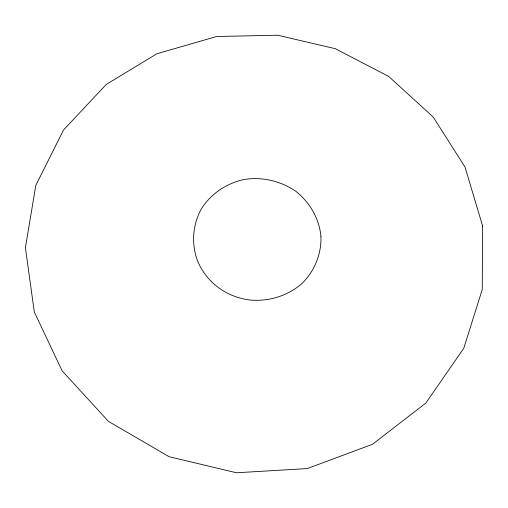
<?xml version="1.0" encoding="UTF-8"?>
<svg xmlns="http://www.w3.org/2000/svg" width="508" height="508" viewBox="0 0 508 508"><rect width="100%" height="100%" fill="white"/><g stroke="black" fill="none" stroke-linecap="round" stroke-linejoin="round"><path stroke-width="0.76" d="M482.6 225.958L482.257 289.452L463.772 348.259L425.907 402.996L372.466 444.303L307.251 468.579L236.468 472.777L169.126 456.705L108.452 421.386L62.103 370.789L34.315 311.995L25.4 247.707L35.833 185.369L63.557 129.94L106.267 84.455L156.87 53.765L216.637 36.493L277.692 35.223L335.375 48.711L388.741 76.479L433.165 117.011L465.01 167.024L482.6 225.958M320.948 236.512C321.526 254.292 314.433 271.348 301.733 283.743C287.687 295.777 269.43 301.504 251.028 300.133A63.849 60.877 8.1 0 1 196.856 258.997C191.262 242.303 192.938 224.085 201.46 208.686C211.061 193.7 226.333 183.445 243.643 179.559C261.823 176.555 280.346 180.804 295.586 191.11C309.759 202.267 319.259 218.446 320.948 236.512"/></g></svg>
